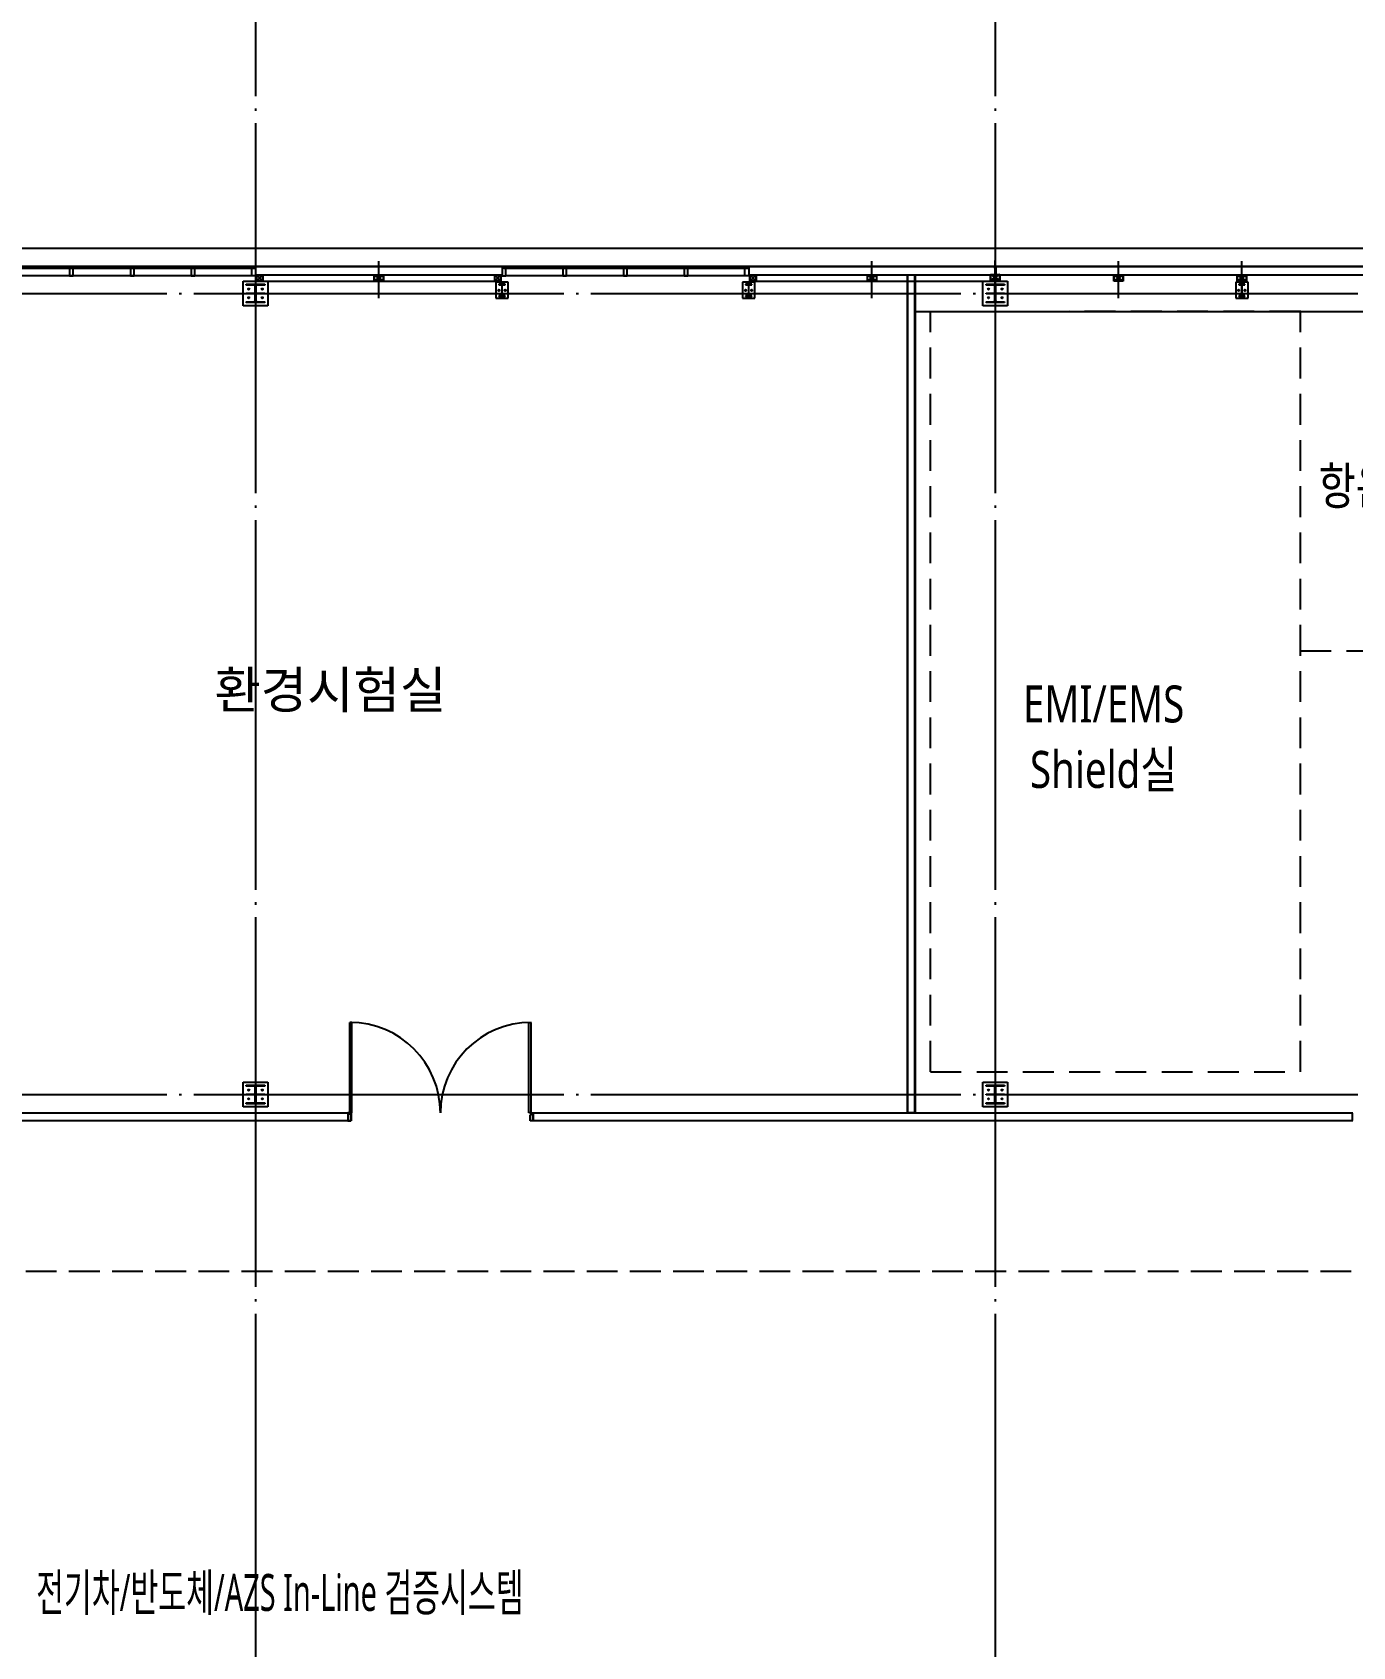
# Model space of a CAD drawing. Header units: millimetres. Extents: x -168200 to 672800, y -7409 to 118800.
# Drawn here: x 61880 to 83298, y 63938 to 90137 of the extents above; entities that cross this region are included whole.
import ezdxf
from ezdxf.enums import TextEntityAlignment as Align

# ---------------------------------------------------------------- set-up
doc = ezdxf.new("R2010")
doc.units = ezdxf.units.MM
doc.header["$LTSCALE"] = 200
for name, pattern in [('CEN-GAUN', [32.2, 30, -1, 0.2, -1]), ('DASH', [0.35, 0.25, -0.1]), ('HID2-GAUN', [3.75, 2.5, -1.25])]:
    doc.linetypes.add(name, pattern=pattern)
for name, color, linetype in [('1 BA', 9, 'Continuous'), ('1 CEN', 15, 'CEN-GAUN'), ('1 RM', 8, 'Continuous')]:
    doc.layers.add(name, color=color, linetype=linetype)
doc.styles.add('스타일1', font='malgun.ttf')

msp = doc.modelspace()

# ---------------------------------------------------------------- linework, layer by layer
at = {"layer": '1 BA'}
for p, q in [((60930, 86635), (113535, 86635)), ((58870, 86335), (69500, 86335)), ((113235, 86335), (60930, 86335)), ((62545, 86311.6), (62485, 86311.6)), ((62485, 86311.6), (62485, 86185.6)), ((62515, 86311.6), (62515, 86335.6)), ((62545, 86185.6), (62545, 86311.6)), ((63530, 86311.6), (63470, 86311.6)), ((63470, 86311.6), (63470, 86185.6)), ((63500, 86311.6), (63500, 86335.6)), ((63530, 86185.6), (63530, 86311.6)), ((64515, 86311.6), (64455, 86311.6)), ((64455, 86311.6), (64455, 86185.6)), ((64485, 86311.6), (64485, 86335.6)), ((64515, 86185.6), (64515, 86311.6)), ((65440, 86311), (65500, 86311)), ((65440, 86185), (65440, 86311)), ((65470, 86311), (65470, 86335)), ((65470, 86335), (65500, 86335)), ((65500, 86335), (65500, 86200)), ((65500, 86335), (65500, 86185)), ((65500, 86200), (69500, 86200)), ((65520, 86100), (65520, 86200)), ((65520, 86200), (65620, 86200)), ((65524, 86196), (65616, 86104)), ((65616, 86196), (65524, 86104)), ((65524, 86104), (65524, 86196)), ((65524, 86196), (65616, 86196)), ((65616, 86196), (65616, 86104)), ((65620, 86200), (65620, 86100)), ((67425, 86100), (67425, 86200)), ((67425, 86200), (67575, 86200)), ((67429, 86196), (67571, 86104)), ((67571, 86196), (67429, 86104)), ((67429, 86104), (67429, 86196)), ((67429, 86196), (67571, 86196)), ((67500, 85825), (67500, 86425)), ((67571, 86196), (67571, 86104)), ((67575, 86200), (67575, 86100)), ((69380, 86100), (69380, 86200)), ((69380, 86200), (69480, 86200)), ((69384, 86196), (69476, 86104)), ((69476, 86196), (69384, 86104)), ((69384, 86104), (69384, 86196)), ((69384, 86196), (69476, 86196)), ((69476, 86196), (69476, 86104)), ((69480, 86200), (69480, 86100)), ((69500, 86335), (69500, 86200)), ((69530, 86335), (69500, 86335)), ((69500, 86335), (69500, 86185)), ((69560, 86311), (69500, 86311)), ((69530, 86311), (69530, 86335)), ((69560, 86185), (69560, 86311)), ((70545, 86311.6), (70485, 86311.6)), ((70485, 86311.6), (70485, 86185.6)), ((70515, 86311.6), (70515, 86335.6)), ((70545, 86185.6), (70545, 86311.6)), ((71530, 86311.6), (71470, 86311.6)), ((71470, 86311.6), (71470, 86185.6)), ((71500, 86311.6), (71500, 86335.6)), ((71530, 86185.6), (71530, 86311.6)), ((72515, 86311.6), (72455, 86311.6)), ((72455, 86311.6), (72455, 86185.6)), ((72485, 86311.6), (72485, 86335.6)), ((72515, 86185.6), (72515, 86311.6)), ((73440, 86311), (73500, 86311)), ((73440, 86185), (73440, 86311)), ((73470, 86311), (73470, 86335)), ((73470, 86335), (73500, 86335)), ((73500, 86335), (113235, 86335)), ((73500, 86335), (73500, 86200)), ((73500, 86335), (73500, 86185)), ((73500, 86200), (113235, 86200)), ((73520, 86100), (73520, 86200)), ((73520, 86200), (73620, 86200)), ((73524, 86196), (73616, 86104)), ((73616, 86196), (73524, 86104)), ((73524, 86104), (73524, 86196)), ((73524, 86196), (73616, 86196)), ((73616, 86196), (73616, 86104)), ((73620, 86200), (73620, 86100)), ((75425, 86100), (75425, 86200)), ((75425, 86200), (75575, 86200)), ((75429, 86196), (75571, 86104)), ((75571, 86196), (75429, 86104)), ((75429, 86104), (75429, 86196)), ((75429, 86196), (75571, 86196)), ((75500, 85825), (75500, 86425)), ((75571, 86196), (75571, 86104)), ((75575, 86200), (75575, 86100)), ((76075, 86200), (76200, 86200)), ((76075, 72600), (76075, 86200)), ((76100, 86196), (76079, 86196)), ((76079, 86196), (76079, 72604)), ((76100, 86200), (76100, 86196)), ((76175, 86196), (76175, 86200)), ((76196, 86196), (76175, 86196)), ((76196, 72604), (76196, 86196)), ((76200, 86200), (76200, 72600)), ((77425, 86108.3), (77425, 86208.3)), ((77425, 86208.3), (77575, 86208.3)), ((77429, 86204.3), (77571, 86112.3)), ((77571, 86204.3), (77429, 86112.3)), ((77429, 86112.3), (77429, 86204.3)), ((77429, 86204.3), (77571, 86204.3)), ((77492.5, 86335), (77492.5, 86200)), ((77500, 85833.3), (77500, 86433.3)), ((77500, 85835), (77500, 86425)), ((77507.5, 86335), (77507.5, 86200)), ((77571, 86204.3), (77571, 86112.3)), ((77575, 86208.3), (77575, 86108.3)), ((79425, 86100), (79425, 86200)), ((79425, 86200), (79575, 86200)), ((79429, 86196), (79571, 86104)), ((79571, 86196), (79429, 86104)), ((79429, 86104), (79429, 86196)), ((79429, 86196), (79571, 86196)), ((79500, 85825), (79500, 86425)), ((79571, 86196), (79571, 86104)), ((79575, 86200), (79575, 86100)), ((81425, 86100), (81425, 86200)), ((81425, 86200), (81575, 86200)), ((81429, 86196), (81571, 86104)), ((81571, 86196), (81429, 86104)), ((81429, 86104), (81429, 86196)), ((81429, 86196), (81571, 86196)), ((81500, 85825), (81500, 86425)), ((81571, 86196), (81571, 86104)), ((81575, 86200), (81575, 86100)), ((62485, 86185.6), (62545, 86185.6)), ((63470, 86185.6), (63530, 86185.6)), ((64455, 86185.6), (64515, 86185.6)), ((65300, 86100), (65700, 86100)), ((65300, 85700), (65300, 86100)), ((65350, 86035), (65350, 86050)), ((65350, 86050), (65650, 86050)), ((65477, 86035), (65350, 86035)), ((65500, 86185), (65440, 86185)), ((65495, 85783), (65495, 86017)), ((65505, 86017), (65505, 85783)), ((65620, 86100), (65520, 86100)), ((65650, 86035), (65523, 86035)), ((65616, 86104), (65524, 86104)), ((65600, 86100), (69400, 86100)), ((65650, 86050), (65650, 86035)), ((65700, 86100), (65700, 85700)), ((67575, 86100), (67425, 86100)), ((67571, 86104), (67429, 86104)), ((69480, 86100), (69380, 86100)), ((69476, 86104), (69384, 86104)), ((69600, 86080), (69400, 86080)), ((69400, 86080), (69400, 85820)), ((69550, 86050), (69450, 86050)), ((69450, 86050), (69450, 86041)), ((69450, 86041), (69484, 86041)), ((69497, 86028), (69497, 85872)), ((69500, 86185), (69560, 86185)), ((69503, 85872), (69503, 86028)), ((69516, 86041), (69550, 86041)), ((69550, 86041), (69550, 86050)), ((69600, 85820), (69600, 86080)), ((70485, 86185.6), (70545, 86185.6)), ((71470, 86185.6), (71530, 86185.6)), ((72455, 86185.6), (72515, 86185.6)), ((73600, 86080), (73400, 86080)), ((73400, 86080), (73400, 85820)), ((73500, 86185), (73440, 86185)), ((73550, 86050), (73450, 86050)), ((73450, 86050), (73450, 86041)), ((73450, 86041), (73484, 86041)), ((73497, 86028), (73497, 85872)), ((73503, 85872), (73503, 86028)), ((73516, 86041), (73550, 86041)), ((73620, 86100), (73520, 86100)), ((73616, 86104), (73524, 86104)), ((73550, 86041), (73550, 86050)), ((73600, 86100), (77450, 86100)), ((73600, 85820), (73600, 86080)), ((75575, 86100), (75425, 86100)), ((75571, 86104), (75429, 86104)), ((77300, 86100), (77700, 86100)), ((77300, 85700), (77300, 86100)), ((77350, 86035), (77350, 86050)), ((77350, 86050), (77650, 86050)), ((77477, 86035), (77350, 86035)), ((77575, 86108.3), (77425, 86108.3)), ((77571, 86112.3), (77429, 86112.3)), ((77495, 85783), (77495, 86017)), ((77505, 86017), (77505, 85783)), ((77650, 86035), (77523, 86035)), ((77650, 86050), (77650, 86035)), ((77700, 86100), (77700, 85700)), ((79575, 86100), (79425, 86100)), ((79571, 86104), (79429, 86104)), ((81600, 86080), (81400, 86080)), ((81400, 86080), (81400, 85820)), ((81575, 86100), (81425, 86100)), ((81571, 86104), (81429, 86104)), ((81550, 86050), (81450, 86050)), ((81450, 86050), (81450, 86041)), ((81450, 86041), (81484, 86041)), ((81497, 86028), (81497, 85872)), ((81503, 85872), (81503, 86028)), ((81516, 86041), (81550, 86041)), ((81550, 86041), (81550, 86050)), ((81600, 85820), (81600, 86080)), ((65700, 85700), (65300, 85700)), ((65350, 85906), (65495, 85906)), ((65350, 85894), (65350, 85906)), ((65495, 85894), (65350, 85894)), ((65350, 85750), (65350, 85765)), ((65350, 85765), (65477, 85765)), ((65650, 85750), (65350, 85750)), ((65495, 85906), (65495, 85894)), ((65505, 85906), (65650, 85906)), ((65505, 85894), (65505, 85906)), ((65650, 85894), (65505, 85894)), ((65523, 85765), (65650, 85765)), ((65650, 85906), (65650, 85894)), ((65650, 85765), (65650, 85750)), ((69400, 85820), (69600, 85820)), ((69484, 85859), (69450, 85859)), ((69450, 85859), (69450, 85850)), ((69450, 85850), (69550, 85850)), ((69550, 85859), (69516, 85859)), ((69550, 85850), (69550, 85859)), ((73400, 85820), (73600, 85820)), ((73484, 85859), (73450, 85859)), ((73450, 85859), (73450, 85850)), ((73450, 85850), (73550, 85850)), ((73550, 85859), (73516, 85859)), ((73550, 85850), (73550, 85859)), ((77700, 85700), (77300, 85700)), ((77350, 85906), (77495, 85906)), ((77350, 85894), (77350, 85906)), ((77495, 85894), (77350, 85894)), ((77350, 85750), (77350, 85765)), ((77350, 85765), (77477, 85765)), ((77650, 85750), (77350, 85750)), ((77495, 85906), (77495, 85894)), ((77505, 85906), (77650, 85906)), ((77505, 85894), (77505, 85906)), ((77650, 85894), (77505, 85894)), ((77523, 85765), (77650, 85765)), ((77650, 85906), (77650, 85894)), ((77650, 85765), (77650, 85750)), ((81400, 85820), (81600, 85820)), ((81484, 85859), (81450, 85859)), ((81450, 85859), (81450, 85850)), ((81450, 85850), (81550, 85850)), ((81550, 85859), (81516, 85859)), ((81550, 85850), (81550, 85859)), ((112200, 85600), (76200, 85600)), ((76200, 85600), (76200, 72600)), ((67030, 72600), (67030, 74070)), ((67065, 74070), (67030, 74070)), ((67065, 72600), (67065, 74070)), ((69935, 72600), (69935, 74070)), ((69935, 74070), (69970, 74070)), ((69970, 72600), (69970, 74070)), ((65300, 73100), (65700, 73100)), ((65300, 72700), (65300, 73100)), ((65700, 73100), (65700, 72700)), ((77300, 73100), (77700, 73100)), ((77300, 72700), (77300, 73100)), ((77700, 73100), (77700, 72700)), ((65350, 73035), (65350, 73050)), ((65350, 73050), (65650, 73050)), ((65477, 73035), (65350, 73035)), ((65350, 72906), (65495, 72906)), ((65350, 72894), (65350, 72906)), ((65495, 72894), (65350, 72894)), ((65495, 72783), (65495, 73017)), ((65495, 72906), (65495, 72894)), ((65505, 73017), (65505, 72783)), ((65505, 72906), (65650, 72906)), ((65505, 72894), (65505, 72906)), ((65650, 72894), (65505, 72894)), ((65650, 73035), (65523, 73035)), ((65650, 73050), (65650, 73035)), ((65650, 72906), (65650, 72894)), ((77350, 73035), (77350, 73050)), ((77350, 73050), (77650, 73050)), ((77477, 73035), (77350, 73035)), ((77350, 72906), (77495, 72906)), ((77350, 72894), (77350, 72906)), ((77495, 72894), (77350, 72894)), ((77495, 72783), (77495, 73017)), ((77495, 72906), (77495, 72894)), ((77505, 73017), (77505, 72783)), ((77505, 72906), (77650, 72906)), ((77505, 72894), (77505, 72906)), ((77650, 72894), (77505, 72894)), ((77650, 73035), (77523, 73035)), ((77650, 73050), (77650, 73035)), ((77650, 72906), (77650, 72894)), ((53000, 72600), (67050, 72600)), ((67046, 72596), (53004, 72596)), ((65700, 72700), (65300, 72700)), ((65350, 72750), (65350, 72765)), ((65350, 72765), (65477, 72765)), ((65650, 72750), (65350, 72750)), ((65523, 72765), (65650, 72765)), ((65650, 72765), (65650, 72750)), ((67030, 72600), (67000, 72600)), ((67000, 72600), (67000, 72475)), ((67030, 72570), (67030, 72600)), ((67030, 72600), (67065, 72600)), ((67046, 72479), (67046, 72596)), ((67050, 72600), (67050, 72475)), ((69970, 72600), (69935, 72600)), ((69970, 72570), (69970, 72600)), ((69970, 72600), (70000, 72600)), ((70000, 72475), (70000, 72600)), ((70000, 72600), (83300, 72600)), ((70000, 72600), (70000, 72475)), ((83296, 72596), (70004, 72596)), ((70004, 72596), (70004, 72537.5)), ((76200, 72600), (76075, 72600)), ((76079, 72604), (76196, 72604)), ((77700, 72700), (77300, 72700)), ((77350, 72750), (77350, 72765)), ((77350, 72765), (77477, 72765)), ((77650, 72750), (77350, 72750)), ((77523, 72765), (77650, 72765)), ((77650, 72765), (77650, 72750)), ((83296, 72479), (83296, 72596)), ((67050, 72475), (53000, 72475)), ((53004, 72479), (67046, 72479)), ((67000, 72475), (67045, 72475)), ((67045, 72570), (67030, 72570)), ((67045, 72475), (67045, 72570)), ((67045, 72475), (67045, 72475)), ((67045, 72475), (67045, 72475)), ((69955, 72475), (69955, 72570)), ((69955, 72570), (69970, 72570)), ((70000, 72475), (69955, 72475)), ((69955, 72475), (69955, 72475)), ((69955, 72475), (69955, 72475)), ((70000, 72537.5), (70004, 72537.5)), ((70004, 72537.5), (70000, 72537.5)), ((83300, 72475), (70000, 72475)), ((70004, 72537.5), (70004, 72479)), ((70004, 72479), (83296, 72479))]:
    msp.add_line(p, q, dxfattribs=at)
at = {"layer": '1 BA', "linetype": 'Continuous', "ltscale": 2}
for p, q in [((61530, 86335), (65470, 86335)), ((61530, 86311), (65500, 86311)), ((69530, 86335), (73470, 86335)), ((69530, 86311), (73500, 86311))]:
    msp.add_line(p, q, dxfattribs=at)
at = {"layer": '1 BA', "linetype": 'Continuous'}
for p, q in [((65500, 86185), (61560, 86185)), ((73500, 86185), (69560, 86185))]:
    msp.add_line(p, q, dxfattribs=at)
at = {"layer": '1 BA', "linetype": 'HID2-GAUN'}
for p, q in [((82449.6, 85609.7), (76449.6, 85600)), ((76449.6, 73269.6), (76449.6, 85600)), ((82449.6, 73269.6), (82449.6, 85609.7)), ((82449.6, 80100), (84493.4, 80100)), ((76449.6, 73269.6), (82449.6, 73269.6))]:
    msp.add_line(p, q, dxfattribs=at)
at = {"layer": '1 BA', "linetype": 'DASH', "ltscale": 10}
msp.add_line((87474.5, 70028.8), (43474.5, 70028.8), dxfattribs=at)
at = {"layer": '1 BA'}
for centre, radius in [((77500, 86315), 7.5), ((65390, 85970.5), 11), ((65610, 85970.5), 11), ((69450, 85950), 12), ((69550, 85950), 12), ((73450, 85950), 12), ((73550, 85950), 12), ((77390, 85970.5), 11), ((77610, 85970.5), 11), ((81450, 85950), 12), ((81550, 85950), 12), ((65390, 85829.5), 11), ((65610, 85829.5), 11), ((77390, 85829.5), 11), ((77610, 85829.5), 11), ((65390, 72970.5), 11), ((65390, 72829.5), 11), ((65610, 72970.5), 11), ((65610, 72829.5), 11), ((77390, 72970.5), 11), ((77390, 72829.5), 11), ((77610, 72970.5), 11), ((77610, 72829.5), 11)]:
    msp.add_circle(centre, radius, dxfattribs=at)
for centre, radius, start, end in [((77500, 86348.1), 15.1, 240.13717, 299.86283), ((65477, 86017), 18, 0, 90), ((65523, 86017), 18, 90, 180), ((69484, 86028), 13, 0.18413, 90.18413), ((69516, 86028), 13, 90.18413, 180.18413), ((73484, 86028), 13, 0.18413, 90.18413), ((73516, 86028), 13, 90.18413, 180.18413), ((77477, 86017), 18, 0, 90), ((77523, 86017), 18, 90, 180), ((81484, 86028), 13, 0.18413, 90.18413), ((81516, 86028), 13, 90.18413, 180.18413), ((65477, 85783), 18, 270, 0), ((65523, 85783), 18, 180, 270), ((69484, 85872), 13, 270.18413, 0.18413), ((69516, 85872), 13, 180.18413, 270.18413), ((73484, 85872), 13, 270.18413, 0.18413), ((73516, 85872), 13, 180.18413, 270.18413), ((77477, 85783), 18, 270, 0), ((77523, 85783), 18, 180, 270), ((81484, 85872), 13, 270.18413, 0.18413), ((81516, 85872), 13, 180.18413, 270.18413), ((67030, 72600), 1470, 0, 90), ((69970, 72600), 1470, 90, 180), ((65477, 73017), 18, 0, 90), ((65523, 73017), 18, 90, 180), ((77477, 73017), 18, 0, 90), ((77523, 73017), 18, 90, 180), ((65477, 72783), 18, 270, 0), ((65523, 72783), 18, 180, 270), ((77477, 72783), 18, 270, 0), ((77523, 72783), 18, 180, 270)]:
    msp.add_arc(centre, radius, start, end, dxfattribs=at)
at = {"layer": '1 CEN'}
for p, q in [((65500, 95100), (65500, 32900)), ((65500, 95100), (65500, 32900)), ((77500, 95100), (77500, 32900)), ((77500, 95100), (77500, 32900)), ((32300, 85900), (117500, 85900)), ((32300, 85900), (117500, 85900)), ((32300, 72900), (117500, 72900)), ((32300, 72900), (117500, 72900))]:
    msp.add_line(p, q, dxfattribs=at)

# ---------------------------------------------------------------- texts
at = {"layer": '1 RM', "style": '스타일1'}
for s, width, p in [('항온항습실', 0.8, (84249.5, 82785.2)), ('EMI/EMS', 0.8, (79258.2, 79237.4)), ('Shield실', 0.8, (79258.2, 78185.6)), ('전기차/반도체/AZS In-Line 검증시스템', 0.6, (65895.8, 64824.9))]:
    msp.add_text(s, height=600, dxfattribs=dict(at, width=width)).set_placement(p, align=Align.MIDDLE)
msp.add_text('환경시험실', height=600, dxfattribs=at).set_placement((66714.5, 79474.9), align=Align.MIDDLE)

doc.saveas('drawing.dxf')
